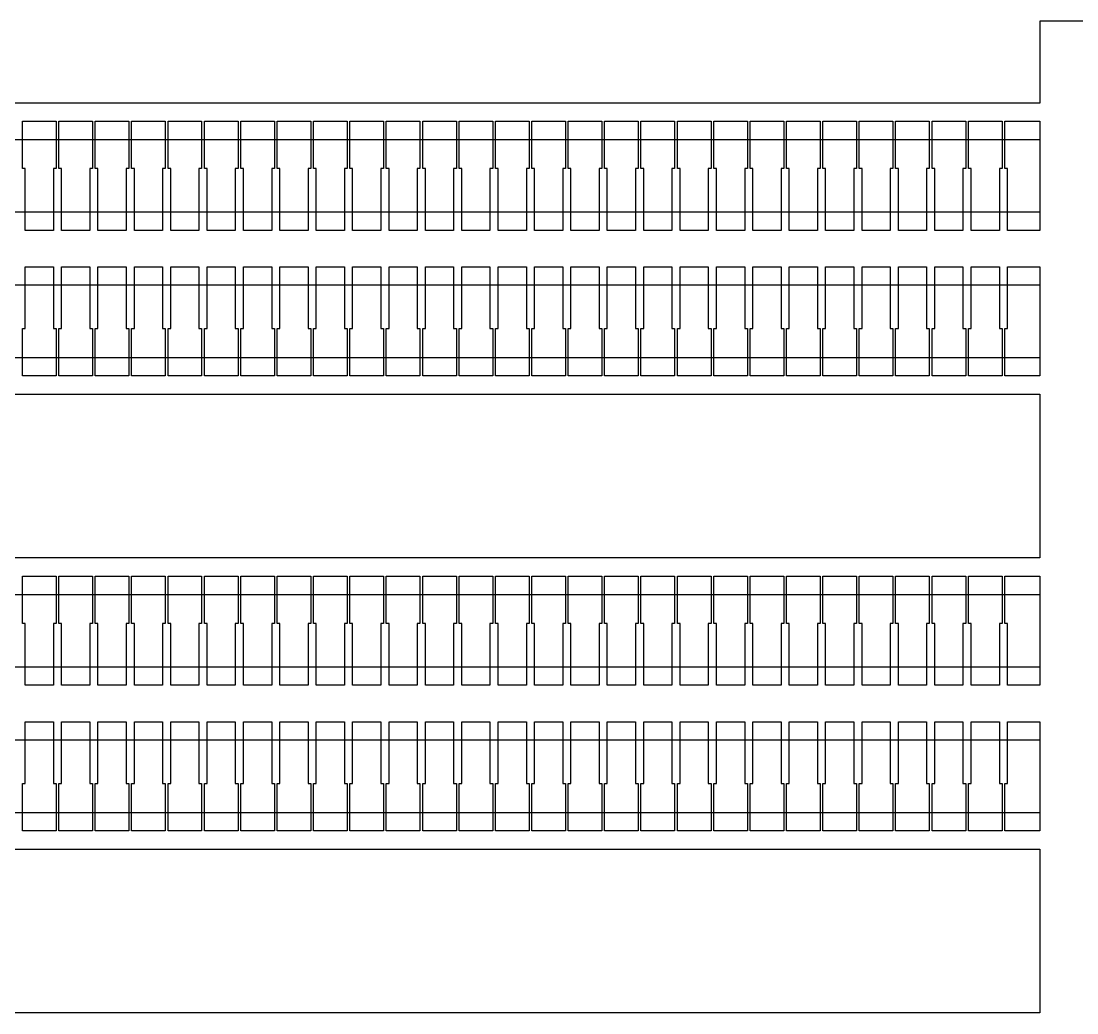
# Model space of a CAD drawing. Extents: x -38350 to 38650, y -35000 to 36000.
# Drawn here: x 440 to 1020, y -24545 to -24000 of the extents above; entities that cross this region are included whole.
import ezdxf

# ---------------------------------------------------------------- set-up
doc = ezdxf.new("R2010")
doc.units = 0
doc.header["$MEASUREMENT"] = 0
doc.layers.add('Layer1', color=10, linetype='Continuous')

msp = doc.modelspace()

# ---------------------------------------------------------------- linework, layer by layer
for p, q in [((8000, -24000), (1000, -24000)), ((1000, -24000), (1000, -24045)), ((1000, -24045), (19, -24045)), ((440.75, -24081), (440.75, -24055)), ((440.75, -24055), (459.25, -24055)), ((459.25, -24055), (459.25, -24081)), ((460.75, -24081), (460.75, -24055)), ((460.75, -24055), (479.25, -24055)), ((479.25, -24055), (479.25, -24081)), ((480.75, -24081), (480.75, -24055)), ((480.75, -24055), (499.25, -24055)), ((499.25, -24055), (499.25, -24081)), ((500.75, -24081), (500.75, -24055)), ((500.75, -24055), (519.25, -24055)), ((519.25, -24055), (519.25, -24081)), ((520.75, -24081), (520.75, -24055)), ((520.75, -24055), (539.25, -24055)), ((539.25, -24055), (539.25, -24081)), ((540.75, -24081), (540.75, -24055)), ((540.75, -24055), (559.25, -24055)), ((559.25, -24055), (559.25, -24081)), ((560.75, -24081), (560.75, -24055)), ((560.75, -24055), (579.25, -24055)), ((579.25, -24055), (579.25, -24081)), ((580.75, -24081), (580.75, -24055)), ((580.75, -24055), (599.25, -24055)), ((599.25, -24055), (599.25, -24081)), ((600.75, -24081), (600.75, -24055)), ((600.75, -24055), (619.25, -24055)), ((619.25, -24055), (619.25, -24081)), ((620.75, -24081), (620.75, -24055)), ((620.75, -24055), (639.25, -24055)), ((639.25, -24055), (639.25, -24081)), ((640.75, -24081), (640.75, -24055)), ((640.75, -24055), (659.25, -24055)), ((659.25, -24055), (659.25, -24081)), ((660.75, -24081), (660.75, -24055)), ((660.75, -24055), (679.25, -24055)), ((679.25, -24055), (679.25, -24081)), ((680.75, -24081), (680.75, -24055)), ((680.75, -24055), (699.25, -24055)), ((699.25, -24055), (699.25, -24081)), ((700.75, -24081), (700.75, -24055)), ((700.75, -24055), (719.25, -24055)), ((719.25, -24055), (719.25, -24081)), ((720.75, -24081), (720.75, -24055)), ((720.75, -24055), (739.25, -24055)), ((739.25, -24055), (739.25, -24081)), ((740.75, -24081), (740.75, -24055)), ((740.75, -24055), (759.25, -24055)), ((759.25, -24055), (759.25, -24081)), ((760.75, -24081), (760.75, -24055)), ((760.75, -24055), (779.25, -24055)), ((779.25, -24055), (779.25, -24081)), ((780.75, -24081), (780.75, -24055)), ((780.75, -24055), (799.25, -24055)), ((799.25, -24055), (799.25, -24081)), ((800.75, -24081), (800.75, -24055)), ((800.75, -24055), (819.25, -24055)), ((819.25, -24055), (819.25, -24081)), ((820.75, -24081), (820.75, -24055)), ((820.75, -24055), (839.25, -24055)), ((839.25, -24055), (839.25, -24081)), ((840.75, -24081), (840.75, -24055)), ((840.75, -24055), (859.25, -24055)), ((859.25, -24055), (859.25, -24081)), ((860.75, -24081), (860.75, -24055)), ((860.75, -24055), (879.25, -24055)), ((879.25, -24055), (879.25, -24081)), ((880.75, -24081), (880.75, -24055)), ((880.75, -24055), (899.25, -24055)), ((899.25, -24055), (899.25, -24081)), ((900.75, -24081), (900.75, -24055)), ((900.75, -24055), (919.25, -24055)), ((919.25, -24055), (919.25, -24081)), ((920.75, -24081), (920.75, -24055)), ((920.75, -24055), (939.25, -24055)), ((939.25, -24055), (939.25, -24081)), ((940.75, -24081), (940.75, -24055)), ((940.75, -24055), (959.25, -24055)), ((959.25, -24055), (959.25, -24081)), ((960.75, -24081), (960.75, -24055)), ((960.75, -24055), (979.25, -24055)), ((979.25, -24055), (979.25, -24081)), ((980.75, -24081), (980.75, -24055)), ((980.75, -24055), (1000, -24055)), ((1000, -24055), (1000, -24115)), ((442.25, -24081), (440.75, -24081)), ((442.25, -24115), (442.25, -24081)), ((459.25, -24081), (457.75, -24081)), ((457.75, -24081), (457.75, -24115)), ((462.25, -24081), (460.75, -24081)), ((462.25, -24115), (462.25, -24081)), ((479.25, -24081), (477.75, -24081)), ((477.75, -24081), (477.75, -24115)), ((482.25, -24081), (480.75, -24081)), ((482.25, -24115), (482.25, -24081)), ((499.25, -24081), (497.75, -24081)), ((497.75, -24081), (497.75, -24115)), ((502.25, -24081), (500.75, -24081)), ((502.25, -24115), (502.25, -24081)), ((519.25, -24081), (517.75, -24081)), ((517.75, -24081), (517.75, -24115)), ((522.25, -24081), (520.75, -24081)), ((522.25, -24115), (522.25, -24081)), ((539.25, -24081), (537.75, -24081)), ((537.75, -24081), (537.75, -24115)), ((542.25, -24081), (540.75, -24081)), ((542.25, -24115), (542.25, -24081)), ((559.25, -24081), (557.75, -24081)), ((557.75, -24081), (557.75, -24115)), ((562.25, -24081), (560.75, -24081)), ((562.25, -24115), (562.25, -24081)), ((579.25, -24081), (577.75, -24081)), ((577.75, -24081), (577.75, -24115)), ((582.25, -24081), (580.75, -24081)), ((582.25, -24115), (582.25, -24081)), ((599.25, -24081), (597.75, -24081)), ((597.75, -24081), (597.75, -24115)), ((602.25, -24081), (600.75, -24081)), ((602.25, -24115), (602.25, -24081)), ((619.25, -24081), (617.75, -24081)), ((617.75, -24081), (617.75, -24115)), ((622.25, -24081), (620.75, -24081)), ((622.25, -24115), (622.25, -24081)), ((639.25, -24081), (637.75, -24081)), ((637.75, -24081), (637.75, -24115)), ((642.25, -24081), (640.75, -24081)), ((642.25, -24115), (642.25, -24081)), ((659.25, -24081), (657.75, -24081)), ((657.75, -24081), (657.75, -24115)), ((662.25, -24081), (660.75, -24081)), ((662.25, -24115), (662.25, -24081)), ((679.25, -24081), (677.75, -24081)), ((677.75, -24081), (677.75, -24115)), ((682.25, -24081), (680.75, -24081)), ((682.25, -24115), (682.25, -24081)), ((699.25, -24081), (697.75, -24081)), ((697.75, -24081), (697.75, -24115)), ((702.25, -24081), (700.75, -24081)), ((702.25, -24115), (702.25, -24081)), ((719.25, -24081), (717.75, -24081)), ((717.75, -24081), (717.75, -24115)), ((722.25, -24081), (720.75, -24081)), ((722.25, -24115), (722.25, -24081)), ((739.25, -24081), (737.75, -24081)), ((737.75, -24081), (737.75, -24115)), ((742.25, -24081), (740.75, -24081)), ((742.25, -24115), (742.25, -24081)), ((759.25, -24081), (757.75, -24081)), ((757.75, -24081), (757.75, -24115)), ((762.25, -24081), (760.75, -24081)), ((762.25, -24115), (762.25, -24081)), ((779.25, -24081), (777.75, -24081)), ((777.75, -24081), (777.75, -24115)), ((782.25, -24081), (780.75, -24081)), ((782.25, -24115), (782.25, -24081)), ((799.25, -24081), (797.75, -24081)), ((797.75, -24081), (797.75, -24115)), ((802.25, -24081), (800.75, -24081)), ((802.25, -24115), (802.25, -24081)), ((819.25, -24081), (817.75, -24081)), ((817.75, -24081), (817.75, -24115)), ((822.25, -24081), (820.75, -24081)), ((822.25, -24115), (822.25, -24081)), ((839.25, -24081), (837.75, -24081)), ((837.75, -24081), (837.75, -24115)), ((842.25, -24081), (840.75, -24081)), ((842.25, -24115), (842.25, -24081)), ((859.25, -24081), (857.75, -24081)), ((857.75, -24081), (857.75, -24115)), ((862.25, -24081), (860.75, -24081)), ((862.25, -24115), (862.25, -24081)), ((879.25, -24081), (877.75, -24081)), ((877.75, -24081), (877.75, -24115)), ((882.25, -24081), (880.75, -24081)), ((882.25, -24115), (882.25, -24081)), ((899.25, -24081), (897.75, -24081)), ((897.75, -24081), (897.75, -24115)), ((902.25, -24081), (900.75, -24081)), ((902.25, -24115), (902.25, -24081)), ((919.25, -24081), (917.75, -24081)), ((917.75, -24081), (917.75, -24115)), ((922.25, -24081), (920.75, -24081)), ((922.25, -24115), (922.25, -24081)), ((939.25, -24081), (937.75, -24081)), ((937.75, -24081), (937.75, -24115)), ((942.25, -24081), (940.75, -24081)), ((942.25, -24115), (942.25, -24081)), ((959.25, -24081), (957.75, -24081)), ((957.75, -24081), (957.75, -24115)), ((962.25, -24081), (960.75, -24081)), ((962.25, -24115), (962.25, -24081)), ((979.25, -24081), (977.75, -24081)), ((977.75, -24081), (977.75, -24115)), ((982.25, -24081), (980.75, -24081)), ((982.25, -24115), (982.25, -24081)), ((457.75, -24115), (442.25, -24115)), ((477.75, -24115), (462.25, -24115)), ((497.75, -24115), (482.25, -24115)), ((517.75, -24115), (502.25, -24115)), ((537.75, -24115), (522.25, -24115)), ((557.75, -24115), (542.25, -24115)), ((577.75, -24115), (562.25, -24115)), ((597.75, -24115), (582.25, -24115)), ((617.75, -24115), (602.25, -24115)), ((637.75, -24115), (622.25, -24115)), ((657.75, -24115), (642.25, -24115)), ((677.75, -24115), (662.25, -24115)), ((697.75, -24115), (682.25, -24115)), ((717.75, -24115), (702.25, -24115)), ((737.75, -24115), (722.25, -24115)), ((757.75, -24115), (742.25, -24115)), ((777.75, -24115), (762.25, -24115)), ((797.75, -24115), (782.25, -24115)), ((817.75, -24115), (802.25, -24115)), ((837.75, -24115), (822.25, -24115)), ((857.75, -24115), (842.25, -24115)), ((877.75, -24115), (862.25, -24115)), ((897.75, -24115), (882.25, -24115)), ((917.75, -24115), (902.25, -24115)), ((937.75, -24115), (922.25, -24115)), ((957.75, -24115), (942.25, -24115)), ((977.75, -24115), (962.25, -24115)), ((1000, -24115), (982.25, -24115)), ((442.25, -24169), (442.25, -24135)), ((442.25, -24135), (457.75, -24135)), ((457.75, -24135), (457.75, -24169)), ((462.25, -24169), (462.25, -24135)), ((462.25, -24135), (477.75, -24135)), ((477.75, -24135), (477.75, -24169)), ((482.25, -24169), (482.25, -24135)), ((482.25, -24135), (497.75, -24135)), ((497.75, -24135), (497.75, -24169)), ((502.25, -24169), (502.25, -24135)), ((502.25, -24135), (517.75, -24135)), ((517.75, -24135), (517.75, -24169)), ((522.25, -24169), (522.25, -24135)), ((522.25, -24135), (537.75, -24135)), ((537.75, -24135), (537.75, -24169)), ((542.25, -24169), (542.25, -24135)), ((542.25, -24135), (557.75, -24135)), ((557.75, -24135), (557.75, -24169)), ((562.25, -24169), (562.25, -24135)), ((562.25, -24135), (577.75, -24135)), ((577.75, -24135), (577.75, -24169)), ((582.25, -24169), (582.25, -24135)), ((582.25, -24135), (597.75, -24135)), ((597.75, -24135), (597.75, -24169)), ((602.25, -24169), (602.25, -24135)), ((602.25, -24135), (617.75, -24135)), ((617.75, -24135), (617.75, -24169)), ((622.25, -24169), (622.25, -24135)), ((622.25, -24135), (637.75, -24135)), ((637.75, -24135), (637.75, -24169)), ((642.25, -24169), (642.25, -24135)), ((642.25, -24135), (657.75, -24135)), ((657.75, -24135), (657.75, -24169)), ((662.25, -24169), (662.25, -24135)), ((662.25, -24135), (677.75, -24135)), ((677.75, -24135), (677.75, -24169)), ((682.25, -24169), (682.25, -24135)), ((682.25, -24135), (697.75, -24135)), ((697.75, -24135), (697.75, -24169)), ((702.25, -24169), (702.25, -24135)), ((702.25, -24135), (717.75, -24135)), ((717.75, -24135), (717.75, -24169)), ((722.25, -24169), (722.25, -24135)), ((722.25, -24135), (737.75, -24135)), ((737.75, -24135), (737.75, -24169)), ((742.25, -24169), (742.25, -24135)), ((742.25, -24135), (757.75, -24135)), ((757.75, -24135), (757.75, -24169)), ((762.25, -24169), (762.25, -24135)), ((762.25, -24135), (777.75, -24135)), ((777.75, -24135), (777.75, -24169)), ((782.25, -24169), (782.25, -24135)), ((782.25, -24135), (797.75, -24135)), ((797.75, -24135), (797.75, -24169)), ((802.25, -24169), (802.25, -24135)), ((802.25, -24135), (817.75, -24135)), ((817.75, -24135), (817.75, -24169)), ((822.25, -24169), (822.25, -24135)), ((822.25, -24135), (837.75, -24135)), ((837.75, -24135), (837.75, -24169)), ((842.25, -24169), (842.25, -24135)), ((842.25, -24135), (857.75, -24135)), ((857.75, -24135), (857.75, -24169)), ((862.25, -24169), (862.25, -24135)), ((862.25, -24135), (877.75, -24135)), ((877.75, -24135), (877.75, -24169)), ((882.25, -24169), (882.25, -24135)), ((882.25, -24135), (897.75, -24135)), ((897.75, -24135), (897.75, -24169)), ((902.25, -24169), (902.25, -24135)), ((902.25, -24135), (917.75, -24135)), ((917.75, -24135), (917.75, -24169)), ((922.25, -24169), (922.25, -24135)), ((922.25, -24135), (937.75, -24135)), ((937.75, -24135), (937.75, -24169)), ((942.25, -24169), (942.25, -24135)), ((942.25, -24135), (957.75, -24135)), ((957.75, -24135), (957.75, -24169)), ((962.25, -24169), (962.25, -24135)), ((962.25, -24135), (977.75, -24135)), ((977.75, -24135), (977.75, -24169)), ((982.25, -24169), (982.25, -24135)), ((982.25, -24135), (1000, -24135)), ((1000, -24135), (1000, -24195)), ((440.75, -24195), (440.75, -24169)), ((440.75, -24169), (442.25, -24169)), ((457.75, -24169), (459.25, -24169)), ((459.25, -24169), (459.25, -24195)), ((460.75, -24195), (460.75, -24169)), ((460.75, -24169), (462.25, -24169)), ((477.75, -24169), (479.25, -24169)), ((479.25, -24169), (479.25, -24195)), ((480.75, -24195), (480.75, -24169)), ((480.75, -24169), (482.25, -24169)), ((497.75, -24169), (499.25, -24169)), ((499.25, -24169), (499.25, -24195)), ((500.75, -24195), (500.75, -24169)), ((500.75, -24169), (502.25, -24169)), ((517.75, -24169), (519.25, -24169)), ((519.25, -24169), (519.25, -24195)), ((520.75, -24195), (520.75, -24169)), ((520.75, -24169), (522.25, -24169)), ((537.75, -24169), (539.25, -24169)), ((539.25, -24169), (539.25, -24195)), ((540.75, -24195), (540.75, -24169)), ((540.75, -24169), (542.25, -24169)), ((557.75, -24169), (559.25, -24169)), ((559.25, -24169), (559.25, -24195)), ((560.75, -24195), (560.75, -24169)), ((560.75, -24169), (562.25, -24169)), ((577.75, -24169), (579.25, -24169)), ((579.25, -24169), (579.25, -24195)), ((580.75, -24195), (580.75, -24169)), ((580.75, -24169), (582.25, -24169)), ((597.75, -24169), (599.25, -24169)), ((599.25, -24169), (599.25, -24195)), ((600.75, -24195), (600.75, -24169)), ((600.75, -24169), (602.25, -24169)), ((617.75, -24169), (619.25, -24169)), ((619.25, -24169), (619.25, -24195)), ((620.75, -24195), (620.75, -24169)), ((620.75, -24169), (622.25, -24169)), ((637.75, -24169), (639.25, -24169)), ((639.25, -24169), (639.25, -24195)), ((640.75, -24195), (640.75, -24169)), ((640.75, -24169), (642.25, -24169)), ((657.75, -24169), (659.25, -24169)), ((659.25, -24169), (659.25, -24195)), ((660.75, -24195), (660.75, -24169)), ((660.75, -24169), (662.25, -24169)), ((677.75, -24169), (679.25, -24169)), ((679.25, -24169), (679.25, -24195)), ((680.75, -24195), (680.75, -24169)), ((680.75, -24169), (682.25, -24169)), ((697.75, -24169), (699.25, -24169)), ((699.25, -24169), (699.25, -24195)), ((700.75, -24195), (700.75, -24169)), ((700.75, -24169), (702.25, -24169)), ((717.75, -24169), (719.25, -24169)), ((719.25, -24169), (719.25, -24195)), ((720.75, -24195), (720.75, -24169)), ((720.75, -24169), (722.25, -24169)), ((737.75, -24169), (739.25, -24169)), ((739.25, -24169), (739.25, -24195)), ((740.75, -24195), (740.75, -24169)), ((740.75, -24169), (742.25, -24169)), ((757.75, -24169), (759.25, -24169)), ((759.25, -24169), (759.25, -24195)), ((760.75, -24195), (760.75, -24169)), ((760.75, -24169), (762.25, -24169)), ((777.75, -24169), (779.25, -24169)), ((779.25, -24169), (779.25, -24195)), ((780.75, -24195), (780.75, -24169)), ((780.75, -24169), (782.25, -24169)), ((797.75, -24169), (799.25, -24169)), ((799.25, -24169), (799.25, -24195)), ((800.75, -24195), (800.75, -24169)), ((800.75, -24169), (802.25, -24169)), ((817.75, -24169), (819.25, -24169)), ((819.25, -24169), (819.25, -24195)), ((820.75, -24195), (820.75, -24169)), ((820.75, -24169), (822.25, -24169)), ((837.75, -24169), (839.25, -24169)), ((839.25, -24169), (839.25, -24195)), ((840.75, -24195), (840.75, -24169)), ((840.75, -24169), (842.25, -24169)), ((857.75, -24169), (859.25, -24169)), ((859.25, -24169), (859.25, -24195)), ((860.75, -24195), (860.75, -24169)), ((860.75, -24169), (862.25, -24169)), ((877.75, -24169), (879.25, -24169)), ((879.25, -24169), (879.25, -24195)), ((880.75, -24195), (880.75, -24169)), ((880.75, -24169), (882.25, -24169)), ((897.75, -24169), (899.25, -24169)), ((899.25, -24169), (899.25, -24195)), ((900.75, -24195), (900.75, -24169)), ((900.75, -24169), (902.25, -24169)), ((917.75, -24169), (919.25, -24169)), ((919.25, -24169), (919.25, -24195)), ((920.75, -24195), (920.75, -24169)), ((920.75, -24169), (922.25, -24169)), ((937.75, -24169), (939.25, -24169)), ((939.25, -24169), (939.25, -24195)), ((940.75, -24195), (940.75, -24169)), ((940.75, -24169), (942.25, -24169)), ((957.75, -24169), (959.25, -24169)), ((959.25, -24169), (959.25, -24195)), ((960.75, -24195), (960.75, -24169)), ((960.75, -24169), (962.25, -24169)), ((977.75, -24169), (979.25, -24169)), ((979.25, -24169), (979.25, -24195)), ((980.75, -24195), (980.75, -24169)), ((980.75, -24169), (982.25, -24169)), ((459.25, -24195), (440.75, -24195)), ((479.25, -24195), (460.75, -24195)), ((499.25, -24195), (480.75, -24195)), ((519.25, -24195), (500.75, -24195)), ((539.25, -24195), (520.75, -24195)), ((559.25, -24195), (540.75, -24195)), ((579.25, -24195), (560.75, -24195)), ((599.25, -24195), (580.75, -24195)), ((619.25, -24195), (600.75, -24195)), ((639.25, -24195), (620.75, -24195)), ((659.25, -24195), (640.75, -24195)), ((679.25, -24195), (660.75, -24195)), ((699.25, -24195), (680.75, -24195)), ((719.25, -24195), (700.75, -24195)), ((739.25, -24195), (720.75, -24195)), ((759.25, -24195), (740.75, -24195)), ((779.25, -24195), (760.75, -24195)), ((799.25, -24195), (780.75, -24195)), ((819.25, -24195), (800.75, -24195)), ((839.25, -24195), (820.75, -24195)), ((859.25, -24195), (840.75, -24195)), ((879.25, -24195), (860.75, -24195)), ((899.25, -24195), (880.75, -24195)), ((919.25, -24195), (900.75, -24195)), ((939.25, -24195), (920.75, -24195)), ((959.25, -24195), (940.75, -24195)), ((979.25, -24195), (960.75, -24195)), ((1000, -24195), (980.75, -24195)), ((19, -24205), (1000, -24205)), ((1000, -24205), (1000, -24295)), ((1000, -24295), (19, -24295)), ((440.75, -24331), (440.75, -24305)), ((440.75, -24305), (459.25, -24305)), ((459.25, -24305), (459.25, -24331)), ((460.75, -24331), (460.75, -24305)), ((460.75, -24305), (479.25, -24305)), ((479.25, -24305), (479.25, -24331)), ((480.75, -24331), (480.75, -24305)), ((480.75, -24305), (499.25, -24305)), ((499.25, -24305), (499.25, -24331)), ((500.75, -24331), (500.75, -24305)), ((500.75, -24305), (519.25, -24305)), ((519.25, -24305), (519.25, -24331)), ((520.75, -24331), (520.75, -24305)), ((520.75, -24305), (539.25, -24305)), ((539.25, -24305), (539.25, -24331)), ((540.75, -24331), (540.75, -24305)), ((540.75, -24305), (559.25, -24305)), ((559.25, -24305), (559.25, -24331)), ((560.75, -24331), (560.75, -24305)), ((560.75, -24305), (579.25, -24305)), ((579.25, -24305), (579.25, -24331)), ((580.75, -24331), (580.75, -24305)), ((580.75, -24305), (599.25, -24305)), ((599.25, -24305), (599.25, -24331)), ((600.75, -24331), (600.75, -24305)), ((600.75, -24305), (619.25, -24305)), ((619.25, -24305), (619.25, -24331)), ((620.75, -24331), (620.75, -24305)), ((620.75, -24305), (639.25, -24305)), ((639.25, -24305), (639.25, -24331)), ((640.75, -24331), (640.75, -24305)), ((640.75, -24305), (659.25, -24305)), ((659.25, -24305), (659.25, -24331)), ((660.75, -24331), (660.75, -24305)), ((660.75, -24305), (679.25, -24305)), ((679.25, -24305), (679.25, -24331)), ((680.75, -24331), (680.75, -24305)), ((680.75, -24305), (699.25, -24305)), ((699.25, -24305), (699.25, -24331)), ((700.75, -24331), (700.75, -24305)), ((700.75, -24305), (719.25, -24305)), ((719.25, -24305), (719.25, -24331)), ((720.75, -24331), (720.75, -24305)), ((720.75, -24305), (739.25, -24305)), ((739.25, -24305), (739.25, -24331)), ((740.75, -24331), (740.75, -24305)), ((740.75, -24305), (759.25, -24305)), ((759.25, -24305), (759.25, -24331)), ((760.75, -24331), (760.75, -24305)), ((760.75, -24305), (779.25, -24305)), ((779.25, -24305), (779.25, -24331)), ((780.75, -24331), (780.75, -24305)), ((780.75, -24305), (799.25, -24305)), ((799.25, -24305), (799.25, -24331)), ((800.75, -24331), (800.75, -24305)), ((800.75, -24305), (819.25, -24305)), ((819.25, -24305), (819.25, -24331)), ((820.75, -24331), (820.75, -24305)), ((820.75, -24305), (839.25, -24305)), ((839.25, -24305), (839.25, -24331)), ((840.75, -24331), (840.75, -24305)), ((840.75, -24305), (859.25, -24305)), ((859.25, -24305), (859.25, -24331)), ((860.75, -24331), (860.75, -24305)), ((860.75, -24305), (879.25, -24305)), ((879.25, -24305), (879.25, -24331)), ((880.75, -24331), (880.75, -24305)), ((880.75, -24305), (899.25, -24305)), ((899.25, -24305), (899.25, -24331)), ((900.75, -24331), (900.75, -24305)), ((900.75, -24305), (919.25, -24305)), ((919.25, -24305), (919.25, -24331)), ((920.75, -24331), (920.75, -24305)), ((920.75, -24305), (939.25, -24305)), ((939.25, -24305), (939.25, -24331)), ((940.75, -24331), (940.75, -24305)), ((940.75, -24305), (959.25, -24305)), ((959.25, -24305), (959.25, -24331)), ((960.75, -24331), (960.75, -24305)), ((960.75, -24305), (979.25, -24305)), ((979.25, -24305), (979.25, -24331)), ((980.75, -24331), (980.75, -24305)), ((980.75, -24305), (1000, -24305)), ((1000, -24305), (1000, -24365)), ((442.25, -24331), (440.75, -24331)), ((442.25, -24365), (442.25, -24331)), ((459.25, -24331), (457.75, -24331)), ((457.75, -24331), (457.75, -24365)), ((462.25, -24331), (460.75, -24331)), ((462.25, -24365), (462.25, -24331)), ((479.25, -24331), (477.75, -24331)), ((477.75, -24331), (477.75, -24365)), ((482.25, -24331), (480.75, -24331)), ((482.25, -24365), (482.25, -24331)), ((499.25, -24331), (497.75, -24331)), ((497.75, -24331), (497.75, -24365)), ((502.25, -24331), (500.75, -24331)), ((502.25, -24365), (502.25, -24331)), ((519.25, -24331), (517.75, -24331)), ((517.75, -24331), (517.75, -24365)), ((522.25, -24331), (520.75, -24331)), ((522.25, -24365), (522.25, -24331)), ((539.25, -24331), (537.75, -24331)), ((537.75, -24331), (537.75, -24365)), ((542.25, -24331), (540.75, -24331)), ((542.25, -24365), (542.25, -24331)), ((559.25, -24331), (557.75, -24331)), ((557.75, -24331), (557.75, -24365)), ((562.25, -24331), (560.75, -24331)), ((562.25, -24365), (562.25, -24331)), ((579.25, -24331), (577.75, -24331)), ((577.75, -24331), (577.75, -24365)), ((582.25, -24331), (580.75, -24331)), ((582.25, -24365), (582.25, -24331)), ((599.25, -24331), (597.75, -24331)), ((597.75, -24331), (597.75, -24365)), ((602.25, -24331), (600.75, -24331)), ((602.25, -24365), (602.25, -24331)), ((619.25, -24331), (617.75, -24331)), ((617.75, -24331), (617.75, -24365)), ((622.25, -24331), (620.75, -24331)), ((622.25, -24365), (622.25, -24331)), ((639.25, -24331), (637.75, -24331)), ((637.75, -24331), (637.75, -24365)), ((642.25, -24331), (640.75, -24331)), ((642.25, -24365), (642.25, -24331)), ((659.25, -24331), (657.75, -24331)), ((657.75, -24331), (657.75, -24365)), ((662.25, -24331), (660.75, -24331)), ((662.25, -24365), (662.25, -24331)), ((679.25, -24331), (677.75, -24331)), ((677.75, -24331), (677.75, -24365)), ((682.25, -24331), (680.75, -24331)), ((682.25, -24365), (682.25, -24331)), ((699.25, -24331), (697.75, -24331)), ((697.75, -24331), (697.75, -24365)), ((702.25, -24331), (700.75, -24331)), ((702.25, -24365), (702.25, -24331)), ((719.25, -24331), (717.75, -24331)), ((717.75, -24331), (717.75, -24365)), ((722.25, -24331), (720.75, -24331)), ((722.25, -24365), (722.25, -24331)), ((739.25, -24331), (737.75, -24331)), ((737.75, -24331), (737.75, -24365)), ((742.25, -24331), (740.75, -24331)), ((742.25, -24365), (742.25, -24331)), ((759.25, -24331), (757.75, -24331)), ((757.75, -24331), (757.75, -24365)), ((762.25, -24331), (760.75, -24331)), ((762.25, -24365), (762.25, -24331)), ((779.25, -24331), (777.75, -24331)), ((777.75, -24331), (777.75, -24365)), ((782.25, -24331), (780.75, -24331)), ((782.25, -24365), (782.25, -24331)), ((799.25, -24331), (797.75, -24331)), ((797.75, -24331), (797.75, -24365)), ((802.25, -24331), (800.75, -24331)), ((802.25, -24365), (802.25, -24331)), ((819.25, -24331), (817.75, -24331)), ((817.75, -24331), (817.75, -24365)), ((822.25, -24331), (820.75, -24331)), ((822.25, -24365), (822.25, -24331)), ((839.25, -24331), (837.75, -24331)), ((837.75, -24331), (837.75, -24365)), ((842.25, -24331), (840.75, -24331)), ((842.25, -24365), (842.25, -24331)), ((859.25, -24331), (857.75, -24331)), ((857.75, -24331), (857.75, -24365)), ((862.25, -24331), (860.75, -24331)), ((862.25, -24365), (862.25, -24331)), ((879.25, -24331), (877.75, -24331)), ((877.75, -24331), (877.75, -24365)), ((882.25, -24331), (880.75, -24331)), ((882.25, -24365), (882.25, -24331)), ((899.25, -24331), (897.75, -24331)), ((897.75, -24331), (897.75, -24365)), ((902.25, -24331), (900.75, -24331)), ((902.25, -24365), (902.25, -24331)), ((919.25, -24331), (917.75, -24331)), ((917.75, -24331), (917.75, -24365)), ((922.25, -24331), (920.75, -24331)), ((922.25, -24365), (922.25, -24331)), ((939.25, -24331), (937.75, -24331)), ((937.75, -24331), (937.75, -24365)), ((942.25, -24331), (940.75, -24331)), ((942.25, -24365), (942.25, -24331)), ((959.25, -24331), (957.75, -24331)), ((957.75, -24331), (957.75, -24365)), ((962.25, -24331), (960.75, -24331)), ((962.25, -24365), (962.25, -24331)), ((979.25, -24331), (977.75, -24331)), ((977.75, -24331), (977.75, -24365)), ((982.25, -24331), (980.75, -24331)), ((982.25, -24365), (982.25, -24331)), ((457.75, -24365), (442.25, -24365)), ((477.75, -24365), (462.25, -24365)), ((497.75, -24365), (482.25, -24365)), ((517.75, -24365), (502.25, -24365)), ((537.75, -24365), (522.25, -24365)), ((557.75, -24365), (542.25, -24365)), ((577.75, -24365), (562.25, -24365)), ((597.75, -24365), (582.25, -24365)), ((617.75, -24365), (602.25, -24365)), ((637.75, -24365), (622.25, -24365)), ((657.75, -24365), (642.25, -24365)), ((677.75, -24365), (662.25, -24365)), ((697.75, -24365), (682.25, -24365)), ((717.75, -24365), (702.25, -24365)), ((737.75, -24365), (722.25, -24365)), ((757.75, -24365), (742.25, -24365)), ((777.75, -24365), (762.25, -24365)), ((797.75, -24365), (782.25, -24365)), ((817.75, -24365), (802.25, -24365)), ((837.75, -24365), (822.25, -24365)), ((857.75, -24365), (842.25, -24365)), ((877.75, -24365), (862.25, -24365)), ((897.75, -24365), (882.25, -24365)), ((917.75, -24365), (902.25, -24365)), ((937.75, -24365), (922.25, -24365)), ((957.75, -24365), (942.25, -24365)), ((977.75, -24365), (962.25, -24365)), ((1000, -24365), (982.25, -24365)), ((442.25, -24419), (442.25, -24385)), ((442.25, -24385), (457.75, -24385)), ((457.75, -24385), (457.75, -24419)), ((462.25, -24419), (462.25, -24385)), ((462.25, -24385), (477.75, -24385)), ((477.75, -24385), (477.75, -24419)), ((482.25, -24419), (482.25, -24385)), ((482.25, -24385), (497.75, -24385)), ((497.75, -24385), (497.75, -24419)), ((502.25, -24419), (502.25, -24385)), ((502.25, -24385), (517.75, -24385)), ((517.75, -24385), (517.75, -24419)), ((522.25, -24419), (522.25, -24385)), ((522.25, -24385), (537.75, -24385)), ((537.75, -24385), (537.75, -24419)), ((542.25, -24419), (542.25, -24385)), ((542.25, -24385), (557.75, -24385)), ((557.75, -24385), (557.75, -24419)), ((562.25, -24419), (562.25, -24385)), ((562.25, -24385), (577.75, -24385)), ((577.75, -24385), (577.75, -24419)), ((582.25, -24419), (582.25, -24385)), ((582.25, -24385), (597.75, -24385)), ((597.75, -24385), (597.75, -24419)), ((602.25, -24419), (602.25, -24385)), ((602.25, -24385), (617.75, -24385)), ((617.75, -24385), (617.75, -24419)), ((622.25, -24419), (622.25, -24385)), ((622.25, -24385), (637.75, -24385)), ((637.75, -24385), (637.75, -24419)), ((642.25, -24419), (642.25, -24385)), ((642.25, -24385), (657.75, -24385)), ((657.75, -24385), (657.75, -24419)), ((662.25, -24419), (662.25, -24385)), ((662.25, -24385), (677.75, -24385)), ((677.75, -24385), (677.75, -24419)), ((682.25, -24419), (682.25, -24385)), ((682.25, -24385), (697.75, -24385)), ((697.75, -24385), (697.75, -24419)), ((702.25, -24419), (702.25, -24385)), ((702.25, -24385), (717.75, -24385)), ((717.75, -24385), (717.75, -24419)), ((722.25, -24419), (722.25, -24385)), ((722.25, -24385), (737.75, -24385)), ((737.75, -24385), (737.75, -24419)), ((742.25, -24419), (742.25, -24385)), ((742.25, -24385), (757.75, -24385)), ((757.75, -24385), (757.75, -24419)), ((762.25, -24419), (762.25, -24385)), ((762.25, -24385), (777.75, -24385)), ((777.75, -24385), (777.75, -24419)), ((782.25, -24419), (782.25, -24385)), ((782.25, -24385), (797.75, -24385)), ((797.75, -24385), (797.75, -24419)), ((802.25, -24419), (802.25, -24385)), ((802.25, -24385), (817.75, -24385)), ((817.75, -24385), (817.75, -24419)), ((822.25, -24419), (822.25, -24385)), ((822.25, -24385), (837.75, -24385)), ((837.75, -24385), (837.75, -24419)), ((842.25, -24419), (842.25, -24385)), ((842.25, -24385), (857.75, -24385)), ((857.75, -24385), (857.75, -24419)), ((862.25, -24419), (862.25, -24385)), ((862.25, -24385), (877.75, -24385)), ((877.75, -24385), (877.75, -24419)), ((882.25, -24419), (882.25, -24385)), ((882.25, -24385), (897.75, -24385)), ((897.75, -24385), (897.75, -24419)), ((902.25, -24419), (902.25, -24385)), ((902.25, -24385), (917.75, -24385)), ((917.75, -24385), (917.75, -24419)), ((922.25, -24419), (922.25, -24385)), ((922.25, -24385), (937.75, -24385)), ((937.75, -24385), (937.75, -24419)), ((942.25, -24419), (942.25, -24385)), ((942.25, -24385), (957.75, -24385)), ((957.75, -24385), (957.75, -24419)), ((962.25, -24419), (962.25, -24385)), ((962.25, -24385), (977.75, -24385)), ((977.75, -24385), (977.75, -24419)), ((982.25, -24419), (982.25, -24385)), ((982.25, -24385), (1000, -24385)), ((1000, -24385), (1000, -24445)), ((440.75, -24445), (440.75, -24419)), ((440.75, -24419), (442.25, -24419)), ((457.75, -24419), (459.25, -24419)), ((459.25, -24419), (459.25, -24445)), ((460.75, -24445), (460.75, -24419)), ((460.75, -24419), (462.25, -24419)), ((477.75, -24419), (479.25, -24419)), ((479.25, -24419), (479.25, -24445)), ((480.75, -24445), (480.75, -24419)), ((480.75, -24419), (482.25, -24419)), ((497.75, -24419), (499.25, -24419)), ((499.25, -24419), (499.25, -24445)), ((500.75, -24445), (500.75, -24419)), ((500.75, -24419), (502.25, -24419)), ((517.75, -24419), (519.25, -24419)), ((519.25, -24419), (519.25, -24445)), ((520.75, -24445), (520.75, -24419)), ((520.75, -24419), (522.25, -24419)), ((537.75, -24419), (539.25, -24419)), ((539.25, -24419), (539.25, -24445)), ((540.75, -24445), (540.75, -24419)), ((540.75, -24419), (542.25, -24419)), ((557.75, -24419), (559.25, -24419)), ((559.25, -24419), (559.25, -24445)), ((560.75, -24445), (560.75, -24419)), ((560.75, -24419), (562.25, -24419)), ((577.75, -24419), (579.25, -24419)), ((579.25, -24419), (579.25, -24445)), ((580.75, -24445), (580.75, -24419)), ((580.75, -24419), (582.25, -24419)), ((597.75, -24419), (599.25, -24419)), ((599.25, -24419), (599.25, -24445)), ((600.75, -24445), (600.75, -24419)), ((600.75, -24419), (602.25, -24419)), ((617.75, -24419), (619.25, -24419)), ((619.25, -24419), (619.25, -24445)), ((620.75, -24445), (620.75, -24419)), ((620.75, -24419), (622.25, -24419)), ((637.75, -24419), (639.25, -24419)), ((639.25, -24419), (639.25, -24445)), ((640.75, -24445), (640.75, -24419)), ((640.75, -24419), (642.25, -24419)), ((657.75, -24419), (659.25, -24419)), ((659.25, -24419), (659.25, -24445)), ((660.75, -24445), (660.75, -24419)), ((660.75, -24419), (662.25, -24419)), ((677.75, -24419), (679.25, -24419)), ((679.25, -24419), (679.25, -24445)), ((680.75, -24445), (680.75, -24419)), ((680.75, -24419), (682.25, -24419)), ((697.75, -24419), (699.25, -24419)), ((699.25, -24419), (699.25, -24445)), ((700.75, -24445), (700.75, -24419)), ((700.75, -24419), (702.25, -24419)), ((717.75, -24419), (719.25, -24419)), ((719.25, -24419), (719.25, -24445)), ((720.75, -24445), (720.75, -24419)), ((720.75, -24419), (722.25, -24419)), ((737.75, -24419), (739.25, -24419)), ((739.25, -24419), (739.25, -24445)), ((740.75, -24445), (740.75, -24419)), ((740.75, -24419), (742.25, -24419)), ((757.75, -24419), (759.25, -24419)), ((759.25, -24419), (759.25, -24445)), ((760.75, -24445), (760.75, -24419)), ((760.75, -24419), (762.25, -24419)), ((777.75, -24419), (779.25, -24419)), ((779.25, -24419), (779.25, -24445)), ((780.75, -24445), (780.75, -24419)), ((780.75, -24419), (782.25, -24419)), ((797.75, -24419), (799.25, -24419)), ((799.25, -24419), (799.25, -24445)), ((800.75, -24445), (800.75, -24419)), ((800.75, -24419), (802.25, -24419)), ((817.75, -24419), (819.25, -24419)), ((819.25, -24419), (819.25, -24445)), ((820.75, -24445), (820.75, -24419)), ((820.75, -24419), (822.25, -24419)), ((837.75, -24419), (839.25, -24419)), ((839.25, -24419), (839.25, -24445)), ((840.75, -24445), (840.75, -24419)), ((840.75, -24419), (842.25, -24419)), ((857.75, -24419), (859.25, -24419)), ((859.25, -24419), (859.25, -24445)), ((860.75, -24445), (860.75, -24419)), ((860.75, -24419), (862.25, -24419)), ((877.75, -24419), (879.25, -24419)), ((879.25, -24419), (879.25, -24445)), ((880.75, -24445), (880.75, -24419)), ((880.75, -24419), (882.25, -24419)), ((897.75, -24419), (899.25, -24419)), ((899.25, -24419), (899.25, -24445)), ((900.75, -24445), (900.75, -24419)), ((900.75, -24419), (902.25, -24419)), ((917.75, -24419), (919.25, -24419)), ((919.25, -24419), (919.25, -24445)), ((920.75, -24445), (920.75, -24419)), ((920.75, -24419), (922.25, -24419)), ((937.75, -24419), (939.25, -24419)), ((939.25, -24419), (939.25, -24445)), ((940.75, -24445), (940.75, -24419)), ((940.75, -24419), (942.25, -24419)), ((957.75, -24419), (959.25, -24419)), ((959.25, -24419), (959.25, -24445)), ((960.75, -24445), (960.75, -24419)), ((960.75, -24419), (962.25, -24419)), ((977.75, -24419), (979.25, -24419)), ((979.25, -24419), (979.25, -24445)), ((980.75, -24445), (980.75, -24419)), ((980.75, -24419), (982.25, -24419)), ((459.25, -24445), (440.75, -24445)), ((479.25, -24445), (460.75, -24445)), ((499.25, -24445), (480.75, -24445)), ((519.25, -24445), (500.75, -24445)), ((539.25, -24445), (520.75, -24445)), ((559.25, -24445), (540.75, -24445)), ((579.25, -24445), (560.75, -24445)), ((599.25, -24445), (580.75, -24445)), ((619.25, -24445), (600.75, -24445)), ((639.25, -24445), (620.75, -24445)), ((659.25, -24445), (640.75, -24445)), ((679.25, -24445), (660.75, -24445)), ((699.25, -24445), (680.75, -24445)), ((719.25, -24445), (700.75, -24445)), ((739.25, -24445), (720.75, -24445)), ((759.25, -24445), (740.75, -24445)), ((779.25, -24445), (760.75, -24445)), ((799.25, -24445), (780.75, -24445)), ((819.25, -24445), (800.75, -24445)), ((839.25, -24445), (820.75, -24445)), ((859.25, -24445), (840.75, -24445)), ((879.25, -24445), (860.75, -24445)), ((899.25, -24445), (880.75, -24445)), ((919.25, -24445), (900.75, -24445)), ((939.25, -24445), (920.75, -24445)), ((959.25, -24445), (940.75, -24445)), ((979.25, -24445), (960.75, -24445)), ((1000, -24445), (980.75, -24445)), ((19, -24455), (1000, -24455)), ((1000, -24455), (1000, -24545)), ((1000, -24545), (19, -24545))]:
    msp.add_line(p, q)
at = {"layer": 'Layer1'}
for p, q in [((8000, -24000), (1000, -24000)), ((1000, -24000), (1000, -24045)), ((1000, -24045), (19, -24045)), ((19, -24065), (1000, -24065)), ((1000, -24065), (1000, -24105)), ((1000, -24105), (0, -24105)), ((0, -24145), (1000, -24145)), ((1000, -24145), (1000, -24185)), ((1000, -24185), (19, -24185)), ((19, -24205), (1000, -24205)), ((1000, -24205), (1000, -24295)), ((1000, -24295), (19, -24295)), ((19, -24315), (1000, -24315)), ((1000, -24315), (1000, -24355)), ((1000, -24355), (0, -24355)), ((0, -24395), (1000, -24395)), ((1000, -24395), (1000, -24435)), ((1000, -24435), (19, -24435)), ((19, -24455), (1000, -24455)), ((1000, -24455), (1000, -24545)), ((1000, -24545), (19, -24545))]:
    msp.add_line(p, q, dxfattribs=at)

doc.saveas('drawing.dxf')
